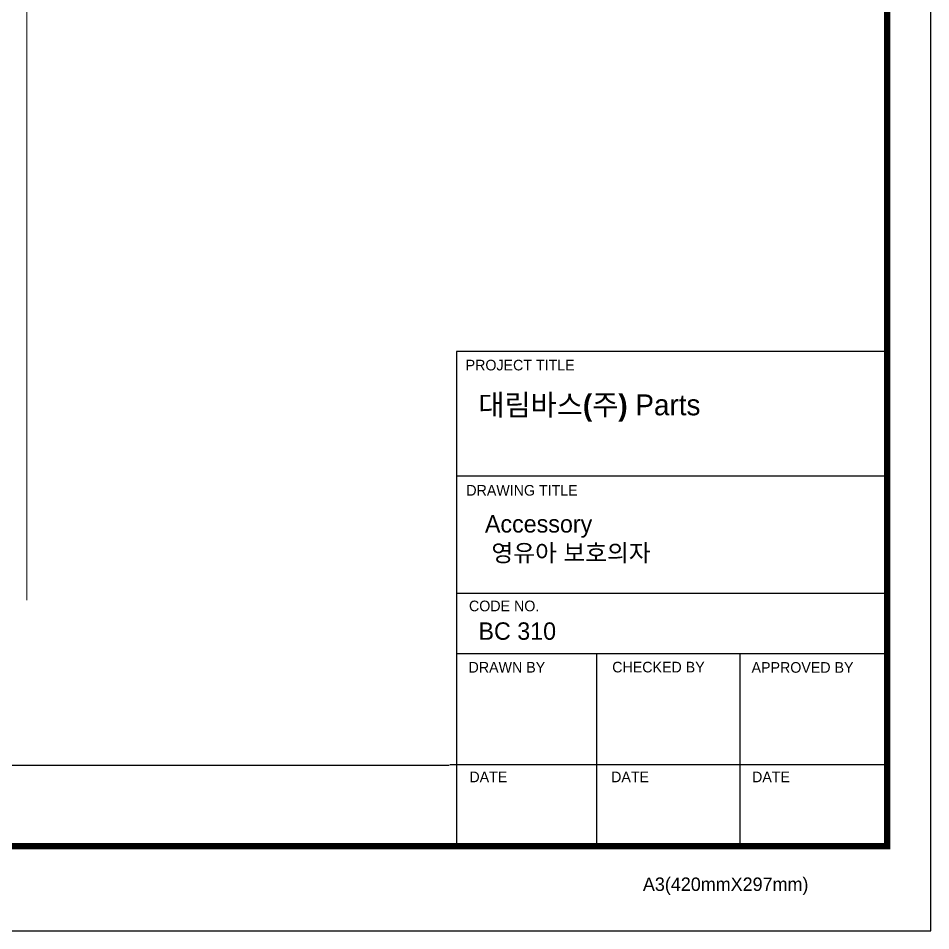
# Model space of a CAD drawing. Extents: x 16296660632 to 16296668616, y -37409619871 to -37409616241.
# Drawn here: x 16296667558 to 16296668616, y -37409618531 to -37409617473 of the extents above; entities that cross this region are included whole.
import ezdxf

# ---------------------------------------------------------------- set-up
doc = ezdxf.new("R2010")
doc.units = 0
doc.header["$LTSCALE"] = 10
doc.header["$MEASUREMENT"] = 0
doc.layers.get('0').update_dxf_attribs({"linetype": 'CONTINUOUS'})
doc.layers.add('BRACKET', color=7, linetype='CONTINUOUS')
doc.styles.add('Daelim Dimension', font='')
doc.styles.get('Daelim Dimension').set_extended_font_data('나눔고딕')

msp = doc.modelspace()

# ---------------------------------------------------------------- linework, layer by layer
at = {"color": 5, "ltscale": 40}
for p, q in [((16296668565.2395, -37409617859.721916), (16296668065.832621, -37409617859.721916)), ((16296668565.2395, -37409618004.072342), (16296668065.832621, -37409618004.072342)), ((16296668565.2395, -37409618004.072342), (16296668065.832621, -37409618004.072342)), ((16296668565.2395, -37409618139.862839), (16296668065.832621, -37409618139.862839)), ((16296668565.2395, -37409618139.862839), (16296668065.832621, -37409618139.862839)), ((16296668565.2395, -37409618209.897972), (16296668065.832621, -37409618209.897972)), ((16296668565.2395, -37409618209.897972), (16296668065.832621, -37409618209.897972)), ((16296668228.044319, -37409618209.897972), (16296668228.044319, -37409618432.843513)), ((16296668394.520519, -37409618209.897972), (16296668394.520519, -37409618432.843513)), ((16296668565.2395, -37409618338.685059), (16296668057.938801, -37409618338.685059)), ((16296668565.2395, -37409618338.685059), (16296668069.723511, -37409618338.685059)), ((16296668565.2395, -37409618432.843513), (16296668137.24649, -37409618432.843513))]:
    msp.add_line(p, q, dxfattribs=at)
at = {"color": 5, "ltscale": 0.5}
msp.add_line((16296668065.832621, -37409617859.721916), (16296668065.832621, -37409618435.864326), dxfattribs=at)
at = {"color": 5}
msp.add_line((16296665541.23892, -37409618339.042236), (16296668057.337879, -37409618339.042236), dxfattribs=at)
at = {"ltscale": 0.5}
msp.add_lwpolyline([(16296665490.99161, -37409618530.883301), (16296668615.791611, -37409618530.883301), (16296668615.791611, -37409616241.283302), (16296665490.99161, -37409616241.283302)], close=True, dxfattribs=at)
at = {"color": 5, "linetype": 'ByBlock', "lineweight": 200, "const_width": 7.2}
msp.add_lwpolyline([(16296665541.23892, -37409618432.844627), (16296668565.23892, -37409618432.844627), (16296668565.23892, -37409616294.444633), (16296665541.23892, -37409616294.444633)], close=True, dxfattribs=at)
at = {"layer": 'BRACKET', "lineweight": 15}
msp.add_line((16296667567.571289, -37409617113.36293), (16296667567.571289, -37409618147.846077), dxfattribs=at)

# ---------------------------------------------------------------- texts
at = {"color": 5, "ltscale": 40, "style": 'Daelim Dimension'}
for s, height, p in [('PROJECT TITLE', 12.33125409, (16296668076.404909, -37409617881.458618)), ('DRAWING TITLE', 12.33125409, (16296668077.195511, -37409618026.590874)), ('CODE NO.', 12.3312541, (16296668080.28787, -37409618160.616379)), ('DRAWN BY', 12.3312541, (16296668079.8043, -37409618231.696678)), ('CHECKED BY', 12.3312541, (16296668246.41312, -37409618231.477982)), ('APPROVED BY', 12.33125409, (16296668407.997379, -37409618231.87632)), ('DATE', 12.3312541, (16296668080.76746, -37409618358.791061)), ('DATE', 12.3312541, (16296668245.101851, -37409618358.791061)), ('DATE', 12.3312541, (16296668408.56443, -37409618358.791061)), ('A3(420mmX297mm)', 15.56338236, (16296668281.96722, -37409618484.760063))]:
    msp.add_text(s, height=height, dxfattribs=at).set_placement(p)
at = {"attachment_point": 1, "style": 'Daelim Dimension'}
for s, insert, char_height, width in [('{\\fPretendard Variable SemiBold|b0|i0|c129|p2;\\C7;대림바스(주)} Parts', (16296668091.07234, -37409617909.30735), 24.1728038, 388.51165502), (' Accessory\\P  영유아 보호의자', (16296668091.285629, -37409618049.210327), 20.1797931, 339.60528287), ('BC 310', (16296668091.285629, -37409618173.489059), 20.1797931, 339.60528287)]:
    msp.add_mtext(s, dxfattribs=dict(at, insert=insert, char_height=char_height, width=width))

doc.saveas('drawing.dxf')
